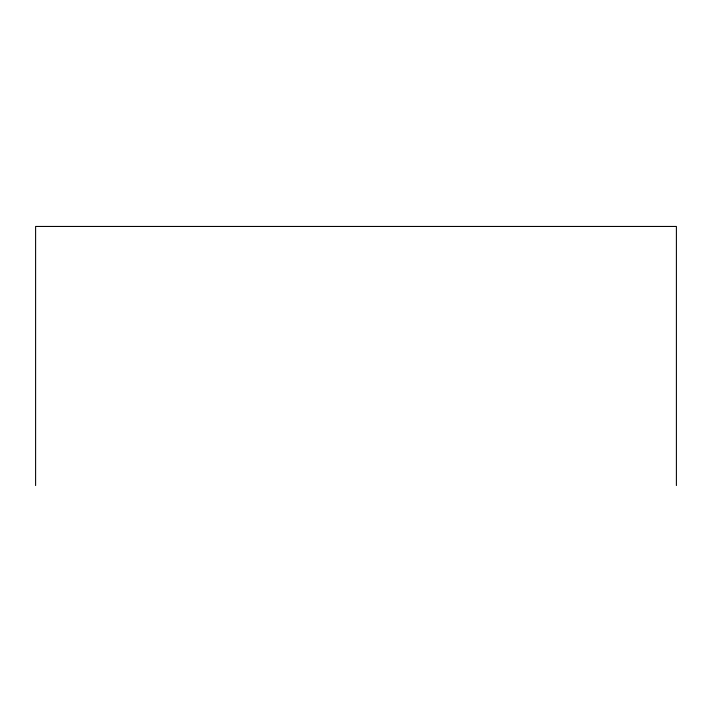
<?xml version="1.0" encoding="UTF-8"?>
<svg xmlns="http://www.w3.org/2000/svg" width="712" height="712" viewBox="0 0 712 712"><rect width="100%" height="100%" fill="white"/><g stroke="black" fill="none" stroke-linecap="round" stroke-linejoin="round"><path stroke-width="1.07" d="M676.4 485.548L676.4 226.452L35.6 226.452L35.6 485.548"/></g></svg>
